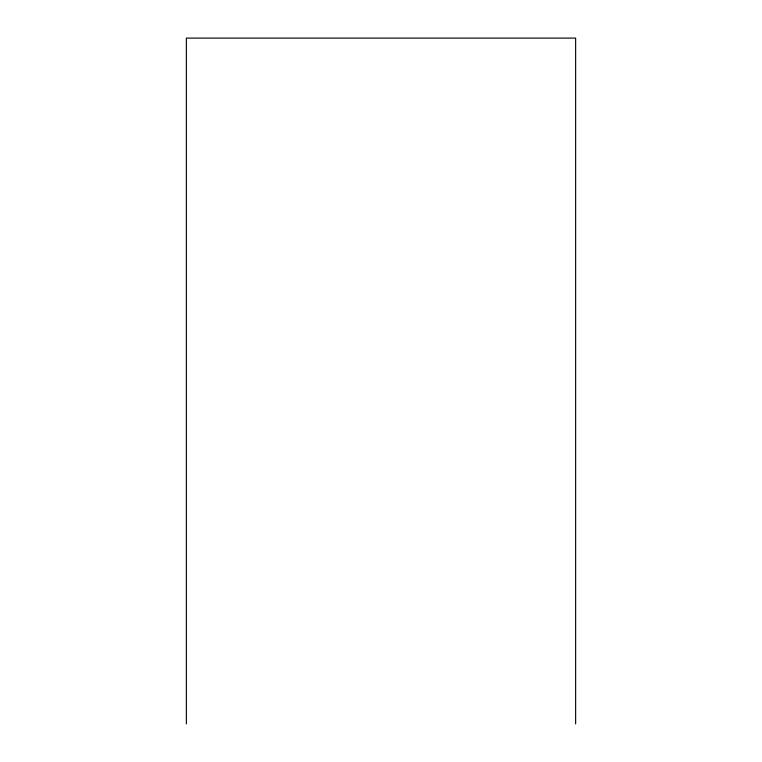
<?xml version="1.0" encoding="UTF-8"?>
<svg xmlns="http://www.w3.org/2000/svg" width="762" height="762" viewBox="0 0 762 762"><rect width="100%" height="100%" fill="white"/><g stroke="black" fill="none" stroke-linecap="round" stroke-linejoin="round"><path stroke-width="1.14" d="M575.634 723.9L575.634 38.1L186.366 38.1L186.366 723.9"/></g></svg>
